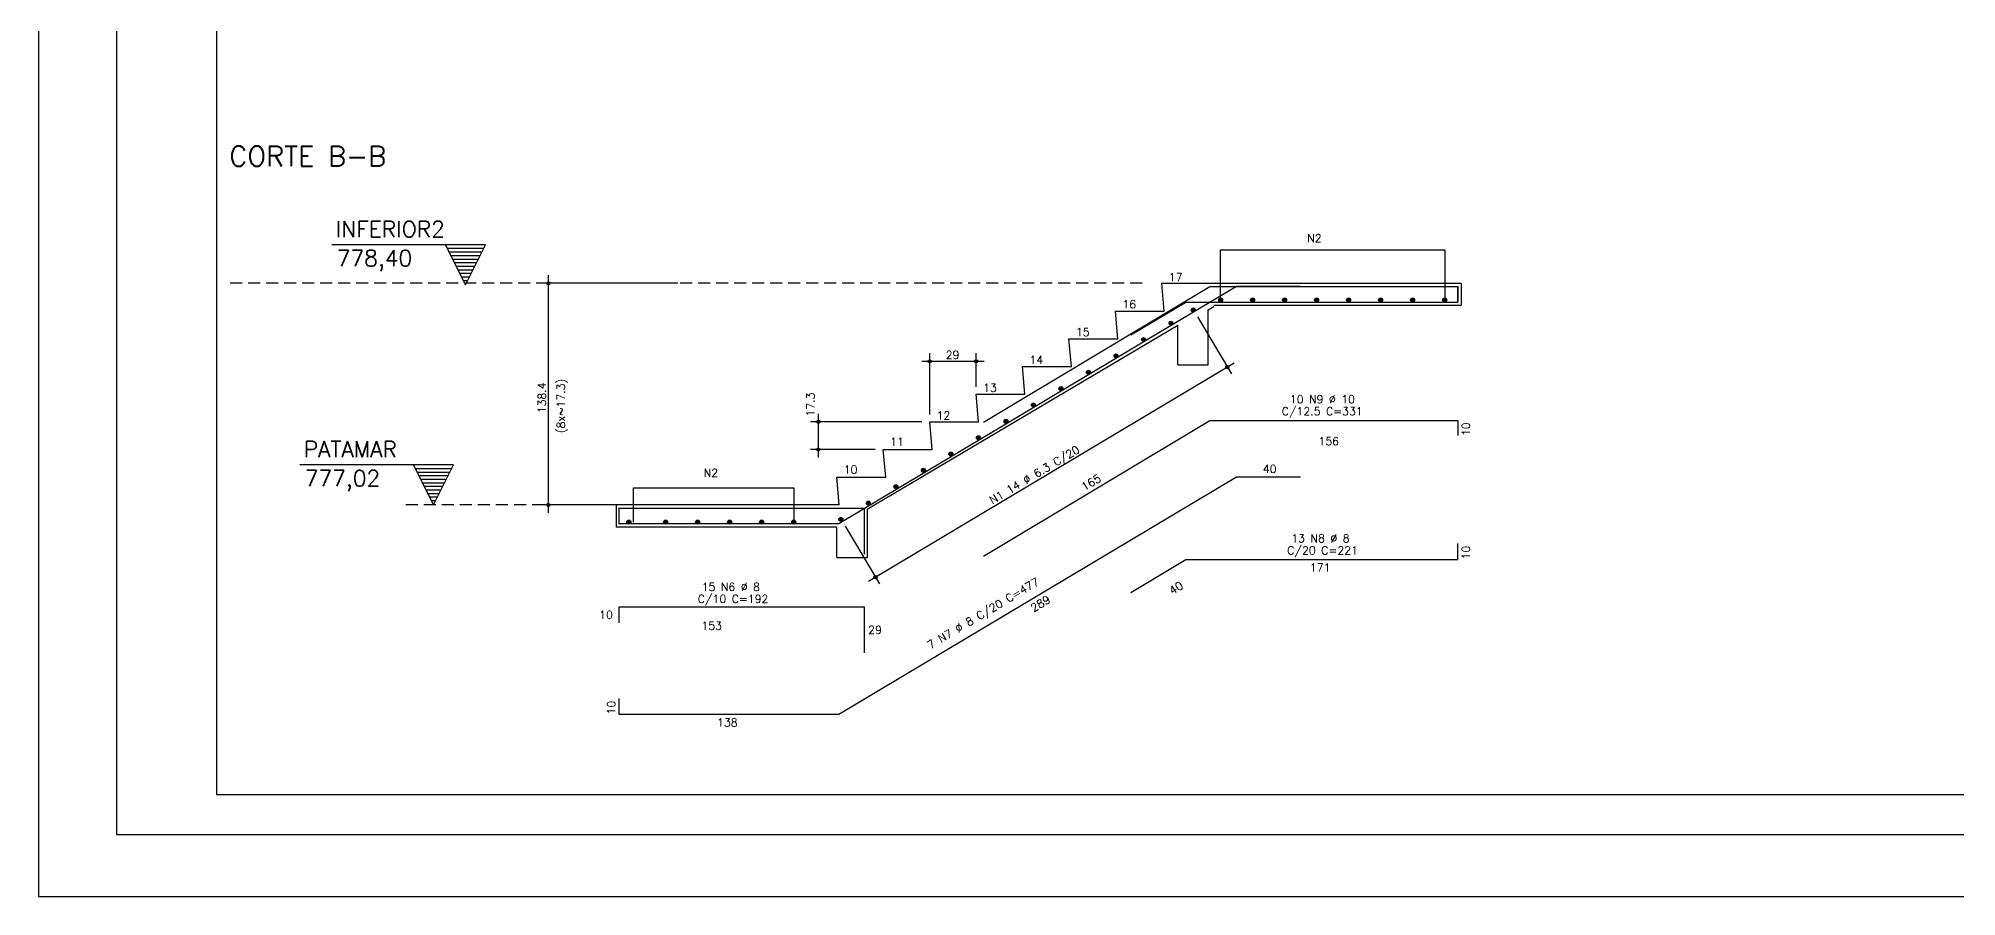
# Model space of a CAD drawing. Extents: x -1.9 to 86.1, y -1.6 to 61.
# Drawn here: x -1.95 to 46, y -1.55 to 19.89 of the extents above; entities that cross this region are included whole.
import ezdxf

# ---------------------------------------------------------------- set-up
doc = ezdxf.new("R2010")
doc.units = 0
doc.header["$MEASUREMENT"] = 0
doc.linetypes.add('ESTILO_TQS_0001', pattern=[0.45, 0.3, -0.15])
doc.linetypes.add('HIDDEN', pattern=[9.525, 6.35, -3.175])
doc.layers.get('Defpoints').update_dxf_attribs({"linetype": 'CONTINUOUS'})
for name, color, linetype in [('ARQ_FOLHA', 7, 'CONTINUOUS'), ('PENA_01', 1, 'CONTINUOUS'), ('PENA_02', 2, 'CONTINUOUS'), ('PENA_03', 3, 'CONTINUOUS'), ('PENA_04', 4, 'CONTINUOUS'), ('PENA_05', 5, 'CONTINUOUS')]:
    doc.layers.add(name, color=color, linetype=linetype)
doc.styles.get("Standard").update_dxf_attribs({"font": 'ROMANS.SHX'})

msp = doc.modelspace()

# ---------------------------------------------------------------- linework, layer by layer
at = {"layer": 'ARQ_FOLHA', "color": 1}
for points in [[(0, 0), (84.1, 0), (84.1, 59.4), (0, 59.4)], [(2.5, 1), (83.1, 1), (83.1, 58.4), (2.5, 58.4)]]:
    msp.add_lwpolyline(points, close=True, dxfattribs=at)
at = {"layer": 'Defpoints', "color": 8, "linetype": 'HIDDEN', "ltscale": 100}
msp.add_lwpolyline([(-1.95, 60.95), (-1.95, -1.55), (86.05, -1.55), (86.05, 60.95)], close=True, dxfattribs=at)
at = {"layer": 'PENA_01', "linetype": 'Continuous'}
for p, q in [((10.797, 8.038), (10.797, 13.974)), ((14.03, 13.774), (10.597, 13.774)), ((26.188, 13.082), (26.128, 13.774)), ((26.128, 13.774), (27.288, 13.774)), ((27.288, 13.774), (33.609, 13.774)), ((33.609, 13.774), (33.609, 13.226)), ((25.028, 12.39), (24.968, 13.082)), ((24.968, 13.082), (26.188, 13.082)), ((27.289, 13.109), (27.427, 13.191)), ((27.289, 11.738), (27.289, 13.109)), ((27.426, 13.226), (33.609, 13.226)), ((18.767, 8.13), (26.529, 12.728)), ((26.529, 11.738), (26.529, 12.728)), ((27.018, 12.938), (27.87, 11.51)), ((20.328, 10.499), (20.328, 12.025)), ((21.488, 11.187), (21.488, 12.025)), ((23.868, 11.698), (23.808, 12.39)), ((23.808, 12.39), (25.028, 12.39)), ((18.798, 6.331), (27.939, 11.784)), ((20.128, 11.825), (21.688, 11.825)), ((22.708, 11.006), (22.648, 11.698)), ((22.648, 11.698), (23.868, 11.698)), ((26.529, 11.738), (27.289, 11.738)), ((21.548, 10.314), (21.488, 11.006)), ((21.488, 11.006), (22.708, 11.006)), ((20.128, 10.314), (17.345, 10.314)), ((17.545, 9.422), (17.545, 10.514)), ((20.388, 9.622), (20.328, 10.314)), ((20.328, 10.314), (21.548, 10.314)), ((18.968, 9.622), (17.345, 9.622)), ((19.228, 8.93), (19.168, 9.622)), ((19.168, 9.622), (20.388, 9.622)), ((18.068, 8.238), (18.008, 8.93)), ((18.008, 8.93), (19.228, 8.93)), ((12.288, 8.238), (10.597, 8.238)), ((18.068, 8.238), (12.488, 8.238)), ((12.488, 8.238), (12.488, 7.678)), ((18.008, 7.678), (12.488, 7.678)), ((18.009, 6.925), (18.008, 7.678)), ((18.211, 7.706), (19.072, 6.262)), ((18.767, 8.13), (18.768, 6.925)), ((18.009, 6.925), (18.769, 6.925))]:
    msp.add_line(p, q, dxfattribs=at)
at = {"layer": 'PENA_01', "linetype": 'ESTILO_TQS_0001'}
for p, q in [((25.641, 13.774), (2.823, 13.774)), ((12.488, 8.238), (7.224, 8.238))]:
    msp.add_line(p, q, dxfattribs=at)
at = {"layer": 'PENA_02', "linetype": 'Continuous'}
msp.add_lwpolyline([(0, 0), (84.1, 0), (84.1, 59.4), (0, 59.4), (0, 0)], dxfattribs=at)
for centre, radius in [((10.797, 13.774), 0.04), ((10.797, 13.774), 0.02), ((20.328, 11.825), 0.04), ((20.328, 11.825), 0.02), ((21.488, 11.825), 0.04), ((21.488, 11.825), 0.02), ((27.767, 11.682), 0.0416), ((27.767, 11.682), 0.0208), ((17.545, 10.314), 0.04), ((17.545, 10.314), 0.02), ((17.545, 9.622), 0.04), ((17.545, 9.622), 0.02), ((10.797, 8.238), 0.04), ((10.797, 8.238), 0.02), ((18.97, 6.433), 0.0416), ((18.97, 6.433), 0.0208)]:
    msp.add_circle(centre, radius, dxfattribs=at)
at = {"layer": 'PENA_03', "linetype": 'Continuous'}
for p, q in [((9.229, 14.738), (5.389, 14.738)), ((8.729, 13.738), (8.229, 14.738)), ((8.274, 14.649), (9.184, 14.649)), ((8.318, 14.559), (9.14, 14.559)), ((8.363, 14.47), (9.095, 14.47)), ((8.729, 13.738), (9.229, 14.738)), ((27.599, 14.607), (33.199, 14.607)), ((27.599, 13.328), (27.599, 14.607)), ((33.199, 14.607), (33.199, 13.328)), ((8.407, 14.381), (9.051, 14.381)), ((8.452, 14.292), (9.006, 14.292)), ((8.496, 14.203), (8.961, 14.203)), ((8.541, 14.114), (8.917, 14.114)), ((8.586, 14.024), (8.872, 14.024)), ((8.63, 13.935), (8.828, 13.935)), ((8.675, 13.846), (8.783, 13.846)), ((8.428, 9.238), (4.588, 9.238)), ((7.928, 8.238), (7.428, 9.238)), ((7.473, 9.149), (8.384, 9.149)), ((7.928, 8.238), (8.428, 9.238)), ((7.517, 9.059), (8.339, 9.059)), ((7.562, 8.97), (8.294, 8.97)), ((7.607, 8.881), (8.25, 8.881)), ((7.651, 8.792), (8.205, 8.792)), ((7.696, 8.703), (8.161, 8.703)), ((12.928, 8.668), (16.928, 8.668)), ((12.928, 7.808), (12.928, 8.668)), ((16.928, 8.668), (16.928, 7.808)), ((7.74, 8.614), (8.116, 8.614)), ((7.785, 8.524), (8.072, 8.524)), ((7.83, 8.435), (8.027, 8.435)), ((7.874, 8.346), (7.982, 8.346))]:
    msp.add_line(p, q, dxfattribs=at)
for points in [[(8.229, 14.738), (8.729, 13.738), (9.229, 14.738), (8.229, 14.738)], [(7.428, 9.238), (7.928, 8.238), (8.428, 9.238), (7.428, 9.238)]]:
    msp.add_lwpolyline(points, dxfattribs=at)
for centre in [(26.915, 13.109), (27.599, 13.356), (28.399, 13.356), (29.199, 13.356), (29.999, 13.356), (30.799, 13.356), (31.599, 13.356), (32.399, 13.356), (33.199, 13.356), (26.36, 12.777), (24.985, 11.96), (25.672, 12.368), (24.297, 11.551), (23.609, 11.142), (22.921, 10.734), (22.233, 10.325), (21.546, 9.917), (20.17, 9.1), (20.858, 9.508), (19.482, 8.691), (18.794, 8.282), (12.808, 7.808), (13.728, 7.808), (14.528, 7.808), (15.328, 7.808), (16.128, 7.808), (16.928, 7.808), (18.107, 7.874)]:
    msp.add_circle(centre, 0.05, dxfattribs=at)
for points in [[(26.965, 13.109), (26.89, 13.153), (26.868, 13.127)], [(26.965, 13.109), (26.868, 13.127), (26.868, 13.092)], [(26.965, 13.109), (26.868, 13.092), (26.89, 13.066)], [(26.965, 13.109), (26.924, 13.159), (26.89, 13.153)], [(26.965, 13.109), (26.89, 13.066), (26.924, 13.06)], [(26.965, 13.109), (26.954, 13.142), (26.924, 13.159)], [(26.965, 13.109), (26.924, 13.06), (26.954, 13.077)], [(26.965, 13.109), (26.954, 13.077), (26.965, 13.109)], [(27.649, 13.356), (27.574, 13.399), (27.552, 13.373)], [(27.649, 13.356), (27.552, 13.373), (27.552, 13.339)], [(27.649, 13.356), (27.552, 13.339), (27.574, 13.313)], [(27.649, 13.356), (27.608, 13.405), (27.574, 13.399)], [(27.649, 13.356), (27.574, 13.313), (27.608, 13.307)], [(27.649, 13.356), (27.637, 13.388), (27.608, 13.405)], [(27.649, 13.356), (27.608, 13.307), (27.637, 13.324)], [(27.649, 13.356), (27.637, 13.324), (27.649, 13.356)], [(28.449, 13.356), (28.374, 13.399), (28.352, 13.373)], [(28.449, 13.356), (28.352, 13.373), (28.352, 13.339)], [(28.449, 13.356), (28.352, 13.339), (28.374, 13.313)], [(28.449, 13.356), (28.408, 13.405), (28.374, 13.399)], [(28.449, 13.356), (28.374, 13.313), (28.408, 13.307)], [(28.449, 13.356), (28.437, 13.388), (28.408, 13.405)], [(28.449, 13.356), (28.408, 13.307), (28.437, 13.324)], [(28.449, 13.356), (28.437, 13.324), (28.449, 13.356)], [(29.249, 13.356), (29.174, 13.399), (29.152, 13.373)], [(29.249, 13.356), (29.152, 13.373), (29.152, 13.339)], [(29.249, 13.356), (29.152, 13.339), (29.174, 13.313)], [(29.249, 13.356), (29.208, 13.405), (29.174, 13.399)], [(29.249, 13.356), (29.174, 13.313), (29.208, 13.307)], [(29.249, 13.356), (29.237, 13.388), (29.208, 13.405)], [(29.249, 13.356), (29.208, 13.307), (29.237, 13.324)], [(29.249, 13.356), (29.237, 13.324), (29.249, 13.356)], [(30.049, 13.356), (29.974, 13.399), (29.952, 13.373)], [(30.049, 13.356), (29.952, 13.373), (29.952, 13.339)], [(30.049, 13.356), (29.952, 13.339), (29.974, 13.313)], [(30.049, 13.356), (30.008, 13.405), (29.974, 13.399)], [(30.049, 13.356), (29.974, 13.313), (30.008, 13.307)], [(30.049, 13.356), (30.037, 13.388), (30.008, 13.405)], [(30.049, 13.356), (30.008, 13.307), (30.037, 13.324)], [(30.049, 13.356), (30.037, 13.324), (30.049, 13.356)], [(30.849, 13.356), (30.774, 13.399), (30.752, 13.373)], [(30.849, 13.356), (30.752, 13.373), (30.752, 13.339)], [(30.849, 13.356), (30.752, 13.339), (30.774, 13.313)], [(30.849, 13.356), (30.808, 13.405), (30.774, 13.399)], [(30.849, 13.356), (30.774, 13.313), (30.808, 13.307)], [(30.849, 13.356), (30.837, 13.388), (30.808, 13.405)], [(30.849, 13.356), (30.808, 13.307), (30.837, 13.324)], [(30.849, 13.356), (30.837, 13.324), (30.849, 13.356)], [(31.649, 13.356), (31.574, 13.399), (31.552, 13.373)], [(31.649, 13.356), (31.552, 13.373), (31.552, 13.339)], [(31.649, 13.356), (31.552, 13.339), (31.574, 13.313)], [(31.649, 13.356), (31.608, 13.405), (31.574, 13.399)], [(31.649, 13.356), (31.574, 13.313), (31.608, 13.307)], [(31.649, 13.356), (31.637, 13.388), (31.608, 13.405)], [(31.649, 13.356), (31.608, 13.307), (31.637, 13.324)], [(31.649, 13.356), (31.637, 13.324), (31.649, 13.356)], [(32.449, 13.356), (32.374, 13.399), (32.352, 13.373)], [(32.449, 13.356), (32.352, 13.373), (32.352, 13.339)], [(32.449, 13.356), (32.352, 13.339), (32.374, 13.313)], [(32.449, 13.356), (32.408, 13.405), (32.374, 13.399)], [(32.449, 13.356), (32.374, 13.313), (32.408, 13.307)], [(32.449, 13.356), (32.437, 13.388), (32.408, 13.405)], [(32.449, 13.356), (32.408, 13.307), (32.437, 13.324)], [(32.449, 13.356), (32.437, 13.324), (32.449, 13.356)], [(33.249, 13.356), (33.174, 13.399), (33.152, 13.373)], [(33.249, 13.356), (33.152, 13.373), (33.152, 13.339)], [(33.249, 13.356), (33.152, 13.339), (33.174, 13.313)], [(33.249, 13.356), (33.208, 13.405), (33.174, 13.399)], [(33.249, 13.356), (33.174, 13.313), (33.208, 13.307)], [(33.249, 13.356), (33.237, 13.388), (33.208, 13.405)], [(33.249, 13.356), (33.208, 13.307), (33.237, 13.324)], [(33.249, 13.356), (33.237, 13.324), (33.249, 13.356)], [(26.41, 12.777), (26.335, 12.82), (26.313, 12.794)], [(26.41, 12.777), (26.313, 12.794), (26.313, 12.76)], [(26.41, 12.777), (26.313, 12.76), (26.335, 12.733)], [(26.41, 12.777), (26.369, 12.826), (26.335, 12.82)], [(26.41, 12.777), (26.335, 12.733), (26.369, 12.728)], [(26.41, 12.777), (26.398, 12.809), (26.369, 12.826)], [(26.41, 12.777), (26.369, 12.728), (26.398, 12.745)], [(26.41, 12.777), (26.398, 12.745), (26.41, 12.777)], [(25.035, 11.96), (24.96, 12.003), (24.938, 11.977)], [(25.035, 11.96), (24.993, 12.009), (24.96, 12.003)], [(25.035, 11.96), (25.023, 11.992), (24.993, 12.009)], [(25.722, 12.368), (25.647, 12.412), (25.625, 12.385)], [(25.722, 12.368), (25.625, 12.385), (25.625, 12.351)], [(25.722, 12.368), (25.625, 12.351), (25.647, 12.325)], [(25.722, 12.368), (25.681, 12.417), (25.647, 12.412)], [(25.722, 12.368), (25.647, 12.325), (25.681, 12.319)], [(25.722, 12.368), (25.711, 12.4), (25.681, 12.417)], [(25.722, 12.368), (25.681, 12.319), (25.711, 12.336)], [(25.722, 12.368), (25.711, 12.336), (25.722, 12.368)], [(24.347, 11.551), (24.272, 11.594), (24.25, 11.568)], [(24.347, 11.551), (24.25, 11.568), (24.25, 11.534)], [(24.347, 11.551), (24.25, 11.534), (24.272, 11.508)], [(24.347, 11.551), (24.305, 11.6), (24.272, 11.594)], [(24.347, 11.551), (24.272, 11.508), (24.305, 11.502)], [(24.347, 11.551), (24.335, 11.583), (24.305, 11.6)], [(24.347, 11.551), (24.305, 11.502), (24.335, 11.519)], [(24.347, 11.551), (24.335, 11.519), (24.347, 11.551)], [(25.035, 11.96), (24.938, 11.977), (24.938, 11.943)], [(25.035, 11.96), (24.938, 11.943), (24.96, 11.916)], [(25.035, 11.96), (24.96, 11.916), (24.993, 11.91)], [(25.035, 11.96), (24.993, 11.91), (25.023, 11.927)], [(25.035, 11.96), (25.023, 11.927), (25.035, 11.96)], [(23.659, 11.142), (23.584, 11.186), (23.562, 11.16)], [(23.659, 11.142), (23.562, 11.16), (23.562, 11.125)], [(23.659, 11.142), (23.562, 11.125), (23.584, 11.099)], [(23.659, 11.142), (23.618, 11.192), (23.584, 11.186)], [(23.659, 11.142), (23.584, 11.099), (23.618, 11.093)], [(23.659, 11.142), (23.647, 11.175), (23.618, 11.192)], [(23.659, 11.142), (23.618, 11.093), (23.647, 11.11)], [(23.659, 11.142), (23.647, 11.11), (23.659, 11.142)], [(22.971, 10.734), (22.896, 10.777), (22.874, 10.751)], [(22.971, 10.734), (22.874, 10.751), (22.874, 10.717)], [(22.971, 10.734), (22.874, 10.717), (22.896, 10.691)], [(22.971, 10.734), (22.93, 10.783), (22.896, 10.777)], [(22.971, 10.734), (22.896, 10.691), (22.93, 10.685)], [(22.971, 10.734), (22.959, 10.766), (22.93, 10.783)], [(22.971, 10.734), (22.93, 10.685), (22.959, 10.702)], [(22.971, 10.734), (22.959, 10.702), (22.971, 10.734)], [(22.283, 10.325), (22.208, 10.369), (22.186, 10.342)], [(22.283, 10.325), (22.186, 10.342), (22.186, 10.308)], [(22.283, 10.325), (22.186, 10.308), (22.208, 10.282)], [(22.283, 10.325), (22.242, 10.375), (22.208, 10.369)], [(22.283, 10.325), (22.208, 10.282), (22.242, 10.276)], [(22.283, 10.325), (22.272, 10.357), (22.242, 10.375)], [(22.283, 10.325), (22.242, 10.276), (22.272, 10.293)], [(22.283, 10.325), (22.272, 10.293), (22.283, 10.325)], [(21.596, 9.917), (21.521, 9.96), (21.499, 9.934)], [(21.596, 9.917), (21.499, 9.934), (21.499, 9.9)], [(21.596, 9.917), (21.499, 9.9), (21.521, 9.873)], [(21.596, 9.917), (21.554, 9.966), (21.521, 9.96)], [(21.596, 9.917), (21.521, 9.873), (21.554, 9.867)], [(21.596, 9.917), (21.584, 9.949), (21.554, 9.966)], [(21.596, 9.917), (21.554, 9.867), (21.584, 9.885)], [(21.596, 9.917), (21.584, 9.885), (21.596, 9.917)], [(20.22, 9.1), (20.145, 9.143), (20.123, 9.117)], [(20.22, 9.1), (20.123, 9.117), (20.123, 9.082)], [(20.22, 9.1), (20.179, 9.149), (20.145, 9.143)], [(20.22, 9.1), (20.208, 9.132), (20.179, 9.149)], [(20.908, 9.508), (20.833, 9.551), (20.811, 9.525)], [(20.908, 9.508), (20.811, 9.525), (20.811, 9.491)], [(20.908, 9.508), (20.811, 9.491), (20.833, 9.465)], [(20.908, 9.508), (20.866, 9.557), (20.833, 9.551)], [(20.908, 9.508), (20.833, 9.465), (20.866, 9.459)], [(20.908, 9.508), (20.896, 9.54), (20.866, 9.557)], [(20.908, 9.508), (20.866, 9.459), (20.896, 9.476)], [(20.908, 9.508), (20.896, 9.476), (20.908, 9.508)], [(19.532, 8.691), (19.457, 8.734), (19.435, 8.708)], [(19.532, 8.691), (19.435, 8.708), (19.435, 8.674)], [(19.532, 8.691), (19.435, 8.674), (19.457, 8.648)], [(19.532, 8.691), (19.491, 8.74), (19.457, 8.734)], [(19.532, 8.691), (19.457, 8.648), (19.491, 8.642)], [(19.532, 8.691), (19.52, 8.723), (19.491, 8.74)], [(19.532, 8.691), (19.491, 8.642), (19.52, 8.659)], [(19.532, 8.691), (19.52, 8.659), (19.532, 8.691)], [(20.22, 9.1), (20.123, 9.082), (20.145, 9.056)], [(20.22, 9.1), (20.145, 9.056), (20.179, 9.05)], [(20.22, 9.1), (20.179, 9.05), (20.208, 9.067)], [(20.22, 9.1), (20.208, 9.067), (20.22, 9.1)], [(18.844, 8.282), (18.769, 8.326), (18.747, 8.299)], [(18.844, 8.282), (18.747, 8.299), (18.747, 8.265)], [(18.844, 8.282), (18.747, 8.265), (18.769, 8.239)], [(18.844, 8.282), (18.803, 8.332), (18.769, 8.326)], [(18.844, 8.282), (18.769, 8.239), (18.803, 8.233)], [(18.844, 8.282), (18.833, 8.315), (18.803, 8.332)], [(18.844, 8.282), (18.803, 8.233), (18.833, 8.25)], [(18.844, 8.282), (18.833, 8.25), (18.844, 8.282)], [(12.858, 7.808), (12.783, 7.851), (12.761, 7.825)], [(12.858, 7.808), (12.761, 7.825), (12.761, 7.791)], [(12.858, 7.808), (12.761, 7.791), (12.783, 7.765)], [(12.858, 7.808), (12.817, 7.857), (12.783, 7.851)], [(12.858, 7.808), (12.783, 7.765), (12.817, 7.759)], [(12.858, 7.808), (12.847, 7.84), (12.817, 7.857)], [(12.858, 7.808), (12.817, 7.759), (12.847, 7.776)], [(12.858, 7.808), (12.847, 7.776), (12.858, 7.808)], [(13.778, 7.808), (13.703, 7.851), (13.681, 7.825)], [(13.778, 7.808), (13.681, 7.825), (13.681, 7.791)], [(13.778, 7.808), (13.681, 7.791), (13.703, 7.765)], [(13.778, 7.808), (13.737, 7.857), (13.703, 7.851)], [(13.778, 7.808), (13.703, 7.765), (13.737, 7.759)], [(13.778, 7.808), (13.767, 7.84), (13.737, 7.857)], [(13.778, 7.808), (13.737, 7.759), (13.767, 7.776)], [(13.778, 7.808), (13.767, 7.776), (13.778, 7.808)], [(14.578, 7.808), (14.503, 7.851), (14.481, 7.825)], [(14.578, 7.808), (14.481, 7.825), (14.481, 7.791)], [(14.578, 7.808), (14.481, 7.791), (14.503, 7.765)], [(14.578, 7.808), (14.537, 7.857), (14.503, 7.851)], [(14.578, 7.808), (14.503, 7.765), (14.537, 7.759)], [(14.578, 7.808), (14.567, 7.84), (14.537, 7.857)], [(14.578, 7.808), (14.537, 7.759), (14.567, 7.776)], [(14.578, 7.808), (14.567, 7.776), (14.578, 7.808)], [(15.378, 7.808), (15.303, 7.851), (15.281, 7.825)], [(15.378, 7.808), (15.281, 7.825), (15.281, 7.791)], [(15.378, 7.808), (15.281, 7.791), (15.303, 7.765)], [(15.378, 7.808), (15.337, 7.857), (15.303, 7.851)], [(15.378, 7.808), (15.303, 7.765), (15.337, 7.759)], [(15.378, 7.808), (15.367, 7.84), (15.337, 7.857)], [(15.378, 7.808), (15.337, 7.759), (15.367, 7.776)], [(15.378, 7.808), (15.367, 7.776), (15.378, 7.808)], [(16.178, 7.808), (16.103, 7.851), (16.081, 7.825)], [(16.178, 7.808), (16.081, 7.825), (16.081, 7.791)], [(16.178, 7.808), (16.081, 7.791), (16.103, 7.765)], [(16.178, 7.808), (16.137, 7.857), (16.103, 7.851)], [(16.178, 7.808), (16.103, 7.765), (16.137, 7.759)], [(16.178, 7.808), (16.167, 7.84), (16.137, 7.857)], [(16.178, 7.808), (16.137, 7.759), (16.167, 7.776)], [(16.178, 7.808), (16.167, 7.776), (16.178, 7.808)], [(16.978, 7.808), (16.903, 7.851), (16.881, 7.825)], [(16.978, 7.808), (16.881, 7.825), (16.881, 7.791)], [(16.978, 7.808), (16.881, 7.791), (16.903, 7.765)], [(16.978, 7.808), (16.937, 7.857), (16.903, 7.851)], [(16.978, 7.808), (16.903, 7.765), (16.937, 7.759)], [(16.978, 7.808), (16.967, 7.84), (16.937, 7.857)], [(16.978, 7.808), (16.937, 7.759), (16.967, 7.776)], [(16.978, 7.808), (16.967, 7.776), (16.978, 7.808)], [(18.157, 7.874), (18.082, 7.917), (18.06, 7.891)], [(18.157, 7.874), (18.06, 7.891), (18.06, 7.857)], [(18.157, 7.874), (18.06, 7.857), (18.082, 7.83)], [(18.157, 7.874), (18.115, 7.923), (18.082, 7.917)], [(18.157, 7.874), (18.082, 7.83), (18.115, 7.825)], [(18.157, 7.874), (18.145, 7.906), (18.115, 7.923)], [(18.157, 7.874), (18.115, 7.825), (18.145, 7.842)], [(18.157, 7.874), (18.145, 7.842), (18.157, 7.874)]]:
    msp.add_solid(points, dxfattribs=at)
at = {"layer": 'PENA_05', "linetype": 'Continuous'}
for p, q in [((27.997, 13.694), (18.06, 7.766)), ((21.671, 10.304), (27.333, 13.694)), ((27.333, 13.694), (33.53, 13.694)), ((29.597, 13.694), (27.997, 13.694)), ((33.53, 13.306), (33.53, 13.706)), ((33.53, 13.694), (33.53, 13.322)), ((25.357, 12.484), (26.73, 13.306)), ((26.73, 13.306), (33.53, 13.306)), ((21.671, 6.953), (27.333, 10.343)), ((27.333, 10.343), (33.53, 10.343)), ((33.53, 10.343), (33.53, 9.971)), ((27.997, 8.929), (18.06, 3.001)), ((29.597, 8.929), (27.997, 8.929)), ((12.568, 7.766), (12.568, 8.166)), ((12.568, 7.758), (12.568, 8.158)), ((12.568, 8.158), (18.689, 8.158)), ((18.689, 8.158), (18.689, 7.005)), ((18.06, 7.766), (12.568, 7.766)), ((33.53, 6.872), (33.53, 7.272)), ((25.357, 6.051), (26.73, 6.872)), ((26.73, 6.872), (33.53, 6.872)), ((12.568, 5.291), (12.568, 5.691)), ((12.568, 5.691), (18.689, 5.691)), ((18.689, 5.691), (18.689, 4.538)), ((12.568, 3.001), (12.568, 3.401)), ((18.06, 3.001), (12.568, 3.001))]:
    msp.add_line(p, q, dxfattribs=at)

# ---------------------------------------------------------------- texts
at = {"layer": 'PENA_03', "linetype": 'Continuous'}
for s, p in [('N2', (29.765, 14.803)), ('17', (26.304, 13.826)), ('16', (25.143, 13.15)), ('15', (23.982, 12.455)), ('29', (20.728, 11.885)), ('14', (22.822, 11.76)), ('13', (21.661, 11.065)), ('12', (20.5, 10.37)), ('C/12.5 C=331', (29.128, 10.477)), ('10 N9 %%c 10', (29.328, 10.777)), ('11', (19.339, 9.716)), ('156', (30.044, 9.729)), ('N2', (14.678, 8.936)), ('10', (18.178, 9.021)), ('40', (28.657, 9.038)), ('C/20 C=221', (29.265, 7.001)), ('13 N8 %%c 8', (29.365, 7.301)), ('171', (29.83, 6.572)), ('15 N6 %%c 8', (14.63, 6.088)), ('C/10 C=192', (14.53, 5.788)), ('10', (12.068, 5.391)), ('153', (14.621, 5.118)), ('29', (18.789, 5.015)), ('138', (15.014, 2.701))]:
    msp.add_text(s, height=0.2, dxfattribs=at).set_placement(p)
for s, rotation, p in [('138.4', 90, (10.737, 10.526)), ('(8x~17.3)', 90, (11.21, 10.027)), ('17.3', 90, (17.448, 10.444)), ('10', 90, (33.83, 9.957)), ('N1 14 %%c 6.3 C/20', 30.818, (21.895, 8.248)), ('165', 30.9082, (24.193, 8.58)), ('10', 90, (33.83, 6.872)), ('7 N7 %%c 8 C/20 C=477', 30.8173, (20.346, 4.625)), ('40', 30.8982, (26.39, 5.989)), ('289', 30.8183, (22.925, 5.553)), ('10', 90, (12.468, 3.001))]:
    msp.add_text(s, height=0.2, rotation=rotation, dxfattribs=at).set_placement(p)
at = {"layer": 'PENA_04', "linetype": 'Continuous'}
for s, p in [('INFERIOR2', (5.484, 14.927)), ('778,40', (5.509, 14.203)), ('PATAMAR', (4.683, 9.427)), ('777,02', (4.708, 8.703))]:
    msp.add_text(s, height=0.4, dxfattribs=at).set_placement(p)
at = {"layer": 'PENA_05', "linetype": 'Continuous'}
msp.add_text('CORTE B-B', height=0.5, dxfattribs=at).set_placement((2.823, 16.7))

doc.saveas('drawing.dxf')
